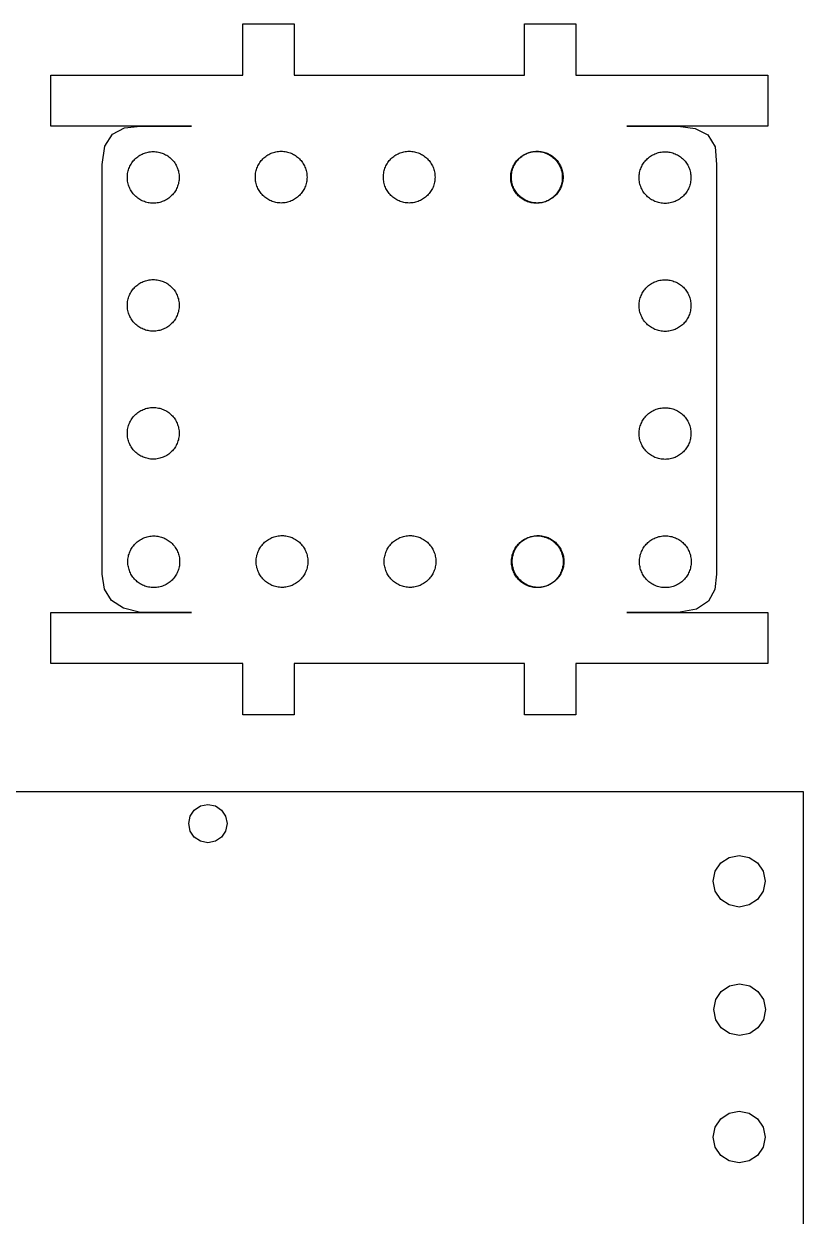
# Model space of a CAD drawing. Extents: x 0 to 450, y -1 to 305.
# Drawn here: x 124.1 to 185, y 98.8 to 192 of the extents above; entities that cross this region are included whole.
import ezdxf

# ---------------------------------------------------------------- set-up
doc = ezdxf.new("R2010")
doc.units = 0
doc.layers.add('Layer_1', color=7, linetype='CONTINUOUS')

msp = doc.modelspace()

# ---------------------------------------------------------------- linework, layer by layer
at = {"layer": 'Layer_1', "color": 7}
for points in [[(133.232339, 146.00003), (131.896234, 146.328903), (130.977152, 146.926791), (130.435663, 147.811276), (130.232339, 149.000024), (130.232339, 181.000016), (130.437611, 182.443306), (131.040861, 183.380081), (131.98985, 183.87682), (133.232339, 184.000016), (137.232339, 184.000019), (126.232339, 184.000019), (126.232339, 188.000019), (141.23234, 188.000019), (141.23234, 192.000017), (145.23234, 192.000017), (145.23234, 188.000019), (163.232338, 188.000016), (163.232338, 192.000017), (167.232338, 192.000017), (167.232338, 188.000016), (182.23234, 188.000019), (182.23234, 184.000019), (171.232339, 184.000019), (175.232339, 184.000019), (176.557525, 183.825205), (177.548746, 183.316423), (178.131766, 182.399443), (178.232339, 181.000016), (178.232339, 149.000024), (178.112482, 147.79993), (177.61274, 146.871165), (176.672799, 146.256852), (175.232339, 146.00003), (171.232339, 146.00003), (182.23234, 146.00003), (182.23234, 142.00001), (167.232338, 142.00001), (167.232338, 138.000018), (163.232338, 138.000018), (163.232338, 142.00001), (145.23234, 142.00001), (145.23234, 138.000018), (141.23234, 138.000018), (141.23234, 142.00001), (126.232339, 142.00001), (126.232339, 146.00003), (137.232339, 146.00003), (133.232339, 146.00003)], [(144.226754, 182.046256), (144.226754, 182.046256)], [(154.226757, 182.046256), (154.226757, 182.046256)], [(164.170874, 182.026219), (164.170874, 182.026219)], [(164.226737, 182.046256), (164.226737, 182.046256)], [(132.20858, 180.000004), (132.20858, 180.000004)], [(172.188505, 179.982357), (172.188505, 179.982357)], [(132.208597, 170.000024), (132.208597, 170.000024)], [(172.188522, 169.982385), (172.188522, 169.982385)], [(132.208597, 160.000021), (132.208597, 160.000021)], [(172.188522, 159.982383), (172.188522, 159.982383)], [(144.290635, 152.008033), (144.290635, 152.008033)], [(154.290638, 152.008033), (154.290638, 152.008033)], [(164.234755, 151.987995), (164.234755, 151.987995)], [(164.290618, 152.008033), (164.290618, 152.008033)], [(174.234735, 151.987995), (174.234735, 151.987995)], [(132.248729, 149.961781), (132.248729, 149.961781)], [(75.000005, 132.000021), (185, 132.000021), (185, 78.000019), (75.000005, 78.000019), (75.000005, 132.000021)], [(182.023753, 125.000015), (181.864716, 124.21466), (181.43101, 123.57333), (180.787737, 123.140933), (180.000003, 122.982377), (179.212268, 123.140933), (178.568995, 123.57333), (178.135289, 124.21466), (177.976252, 125.000015), (178.135289, 125.78537), (178.568995, 126.4267), (179.212268, 126.859097), (180.000003, 127.017653), (180.787737, 126.859097), (181.43101, 126.4267), (181.864716, 125.78537), (182.023753, 125.000015)], [(182.063888, 114.9618), (181.904851, 114.176445), (181.471145, 113.535115), (180.827872, 113.102718), (180.040137, 112.944162), (179.252402, 113.102718), (178.60913, 113.535115), (178.175424, 114.176445), (178.016387, 114.9618), (178.175424, 115.747155), (178.60913, 116.388485), (179.252402, 116.820882), (180.040137, 116.979438), (180.827872, 116.820882), (181.471145, 116.388485), (181.904851, 115.747155), (182.063888, 114.9618)], [(182.023753, 105.000016), (181.864716, 104.214661), (181.43101, 103.573331), (180.787737, 103.140934), (180.000003, 102.982378), (179.212268, 103.140934), (178.568995, 103.573331), (178.135289, 104.214661), (177.976252, 105.000016), (178.135289, 105.785371), (178.568995, 106.426701), (179.212268, 106.859098), (180.000003, 107.017654), (180.787737, 106.859098), (181.43101, 106.426701), (181.864716, 105.785371), (182.023753, 105.000016)]]:
    msp.add_lwpolyline(points, dxfattribs=at)
at = {"layer": 'Layer_1', "color": 1}
msp.add_lwpolyline([(140.000002, 129.500013), (139.882124, 128.916148), (139.560662, 128.439356), (139.08387, 128.117894), (138.500002, 128.000016), (137.916134, 128.117894), (137.439342, 128.439356), (137.117879, 128.916148), (137.000002, 129.500013), (137.117879, 130.083883), (137.439342, 130.560675), (137.916134, 130.882137), (138.500002, 131.000015), (139.08387, 130.882137), (139.560662, 130.560675), (139.882124, 130.083883), (140.000002, 129.500013)], dxfattribs=at)
at = {"layer": 'Layer_1', "color": 7}
for points in [[(133.100854, 181.673074), (133.208522, 181.745605), (133.323556, 181.808061), (133.444601, 181.859087)], [(133.444601, 181.859087), (133.565674, 181.910141), (133.692731, 181.949793), (133.8245, 181.97666)], [(133.8245, 181.97666), (133.956242, 182.003471), (134.09264, 182.017667), (134.23234, 182.017667)], [(134.23234, 182.017667), (134.372068, 182.017667), (134.508466, 182.003556), (134.640207, 181.97666)], [(134.640207, 181.97666), (134.771948, 181.949849), (134.899033, 181.910141), (135.020078, 181.859087)], [(135.020078, 181.859087), (135.141123, 181.808061), (135.256185, 181.745605), (135.363853, 181.673074)], [(142.800064, 181.453533), (142.891363, 181.545086), (142.991326, 181.62789), (143.098684, 181.700647)], [(143.098684, 181.700647), (143.206013, 181.773376), (143.320708, 181.836029), (143.441414, 181.887224)], [(143.441414, 181.887224), (143.562093, 181.938419), (143.688782, 181.978184), (143.820128, 182.005137)], [(143.820128, 182.005137), (143.951475, 182.03223), (144.087477, 182.046256), (144.226754, 182.046256)], [(144.226754, 182.046256), (144.366059, 182.046256), (144.502034, 182.032145), (144.63338, 182.005137)], [(144.63338, 182.005137), (144.764726, 181.978325), (144.891416, 181.938419), (145.012119, 181.887224)], [(145.012119, 181.887224), (145.132798, 181.836029), (145.247493, 181.773376), (145.35485, 181.700647)], [(145.35485, 181.700647), (145.462179, 181.62789), (145.56217, 181.545086), (145.653441, 181.453533)], [(152.800067, 181.453533), (152.891338, 181.545086), (152.991329, 181.62789), (153.098658, 181.700647)], [(153.098658, 181.700647), (153.206015, 181.773376), (153.32071, 181.836029), (153.441389, 181.887224)], [(153.441389, 181.887224), (153.562095, 181.938419), (153.688785, 181.978184), (153.820131, 182.005137)], [(153.820131, 182.005137), (153.951477, 182.03223), (154.087452, 182.046256), (154.226757, 182.046256)], [(154.226757, 182.046256), (154.366033, 182.046256), (154.502036, 182.032145), (154.633382, 182.005137)], [(154.633382, 182.005137), (154.764729, 181.978325), (154.891418, 181.938419), (155.012096, 181.887224)], [(155.012096, 181.887224), (155.132803, 181.836029), (155.247498, 181.773376), (155.354827, 181.700647)], [(155.354827, 181.700647), (155.462156, 181.62789), (155.562148, 181.545086), (155.653446, 181.453533)], [(162.800075, 181.453533), (162.891346, 181.545086), (162.991337, 181.627918), (163.098666, 181.700619)], [(163.042775, 181.680609), (163.150132, 181.753338), (163.264827, 181.815991), (163.385506, 181.867186)], [(163.098666, 181.700619), (163.205995, 181.773376), (163.32069, 181.836029), (163.441397, 181.887196)], [(163.385506, 181.867186), (163.506212, 181.918381), (163.632902, 181.958147), (163.764248, 181.985099)], [(163.441397, 181.887196), (163.562075, 181.938419), (163.688793, 181.978156), (163.820139, 182.005137)], [(163.764248, 181.985099), (163.895594, 182.012192), (164.031569, 182.026219), (164.170874, 182.026219)], [(163.820139, 182.005137), (163.951457, 182.03223), (164.08746, 182.046256), (164.226737, 182.046256)], [(164.170874, 182.026219), (164.31015, 182.026219), (164.446153, 182.012107), (164.577499, 181.985099)], [(164.226737, 182.046256), (164.366042, 182.046256), (164.502044, 182.032145), (164.633362, 182.005137)], [(164.577499, 181.985099), (164.708846, 181.958288), (164.835535, 181.918381), (164.956213, 181.867186)], [(164.633362, 182.005137), (164.764709, 181.978043), (164.891426, 181.938419), (165.012105, 181.887196)], [(164.956213, 181.867186), (165.07692, 181.815991), (165.191615, 181.753338), (165.298944, 181.680609)], [(165.012105, 181.887196), (165.132811, 181.836029), (165.247478, 181.773376), (165.354835, 181.700619)], [(165.354835, 181.700619), (165.462164, 181.627918), (165.562156, 181.545086), (165.653426, 181.453533)], [(173.080779, 181.655426), (173.188447, 181.727958), (173.30348, 181.790413), (173.424525, 181.841439)], [(173.424525, 181.841439), (173.545599, 181.892493), (173.672655, 181.932145), (173.804425, 181.959013)], [(173.804425, 181.959013), (173.936166, 181.985824), (174.072564, 182.00002), (174.212264, 182.00002)], [(174.212264, 182.00002), (174.351992, 182.00002), (174.48839, 181.985909), (174.620132, 181.959013)], [(174.620132, 181.959013), (174.751873, 181.932202), (174.878958, 181.892493), (175.000003, 181.841439)], [(175.000003, 181.841439), (175.121048, 181.790413), (175.23611, 181.727958), (175.343778, 181.655426)], [(132.2497, 180.40663), (132.276794, 180.537976), (132.316418, 180.664694), (132.367641, 180.785372)], [(132.367641, 180.785372), (132.418836, 180.906079), (132.481489, 181.020745), (132.554218, 181.128103)], [(132.554218, 181.128103), (132.626947, 181.235432), (132.709779, 181.335423), (132.801332, 181.426694)], [(132.801332, 181.426694), (132.892885, 181.517993), (132.993186, 181.600571), (133.100854, 181.673074)], [(135.363853, 181.673074), (135.471493, 181.600571), (135.571794, 181.517993), (135.663347, 181.426694)], [(135.663347, 181.426694), (135.7549, 181.335423), (135.837732, 181.235432), (135.910461, 181.128103)], [(135.910461, 181.128103), (135.983218, 181.020745), (136.045843, 180.906079), (136.097066, 180.785372)], [(136.097066, 180.785372), (136.148262, 180.664694), (136.188027, 180.537976), (136.214979, 180.40663)], [(142.250126, 180.430365), (142.276937, 180.562106), (142.316618, 180.689191), (142.367672, 180.810236)], [(142.367672, 180.810236), (142.418726, 180.931309), (142.481181, 181.046343), (142.553713, 181.154011)], [(142.553713, 181.154011), (142.626215, 181.261679), (142.708794, 181.361952), (142.800064, 181.453533)], [(145.653441, 181.453533), (145.744712, 181.361952), (145.82729, 181.261679), (145.899821, 181.154011)], [(145.899821, 181.154011), (145.972324, 181.046343), (146.03478, 180.931309), (146.085834, 180.810236)], [(146.085834, 180.810236), (146.136888, 180.689191), (146.17654, 180.562106), (146.203408, 180.430365)], [(152.2501, 180.430365), (152.276912, 180.562106), (152.31662, 180.689191), (152.367674, 180.810236)], [(152.367674, 180.810236), (152.418728, 180.931309), (152.481184, 181.046343), (152.553687, 181.154011)], [(152.553687, 181.154011), (152.626218, 181.261679), (152.708796, 181.361952), (152.800067, 181.453533)], [(155.653446, 181.453533), (155.744717, 181.361952), (155.827295, 181.261679), (155.899798, 181.154011)], [(155.899798, 181.154011), (155.972329, 181.046343), (156.034785, 180.931309), (156.085839, 180.810236)], [(156.085839, 180.810236), (156.136893, 180.689191), (156.176517, 180.562106), (156.203385, 180.430365)], [(162.194217, 180.410327), (162.221029, 180.542068), (162.260737, 180.669153), (162.311791, 180.790198)], [(162.250109, 180.430337), (162.27692, 180.562078), (162.316628, 180.689191), (162.367654, 180.810236)], [(162.311791, 180.790198), (162.362845, 180.911271), (162.425301, 181.026305), (162.497804, 181.133973)], [(162.367654, 180.810236), (162.418708, 180.931309), (162.481164, 181.046343), (162.553695, 181.153983)], [(162.497804, 181.133973), (162.570335, 181.241641), (162.652913, 181.341914), (162.744184, 181.433495)], [(162.553695, 181.153983), (162.626198, 181.26165), (162.708776, 181.361952), (162.800075, 181.453533)], [(162.744184, 181.433495), (162.835455, 181.525048), (162.935446, 181.607852), (163.042775, 181.680609)], [(165.298944, 181.680609), (165.406273, 181.607852), (165.506265, 181.525048), (165.597563, 181.433495)], [(165.597563, 181.433495), (165.688834, 181.341914), (165.771412, 181.241641), (165.843915, 181.133973)], [(165.653426, 181.453533), (165.744725, 181.361952), (165.827304, 181.26165), (165.899806, 181.153983)], [(165.843915, 181.133973), (165.916446, 181.026305), (165.978902, 180.911271), (166.029956, 180.790198)], [(165.899806, 181.153983), (165.972338, 181.046343), (166.034793, 180.931309), (166.085819, 180.810236)], [(166.029956, 180.790198), (166.08101, 180.669153), (166.120634, 180.542068), (166.147502, 180.410327)], [(166.085819, 180.810236), (166.136873, 180.689191), (166.176525, 180.562134), (166.203393, 180.430337)], [(172.229625, 180.388982), (172.256718, 180.520329), (172.296342, 180.647046), (172.347565, 180.767725)], [(172.347565, 180.767725), (172.398761, 180.888431), (172.461414, 181.003098), (172.534143, 181.110455)], [(172.534143, 181.110455), (172.606871, 181.217784), (172.689703, 181.317776), (172.781256, 181.409046)], [(172.781256, 181.409046), (172.872809, 181.500345), (172.973111, 181.582924), (173.080779, 181.655426)], [(175.343778, 181.655426), (175.451417, 181.582924), (175.551719, 181.500345), (175.643272, 181.409046)], [(175.643272, 181.409046), (175.734825, 181.317776), (175.817657, 181.217784), (175.890386, 181.110455)], [(175.890386, 181.110455), (175.963143, 181.003098), (176.025768, 180.888431), (176.076991, 180.767725)], [(176.076991, 180.767725), (176.128186, 180.647046), (176.167951, 180.520329), (176.194903, 180.388982)], [(132.20858, 180.000004), (132.20858, 180.139309), (132.222692, 180.275312), (132.2497, 180.40663)], [(132.2497, 179.593407), (132.222607, 179.724725), (132.20858, 179.860727), (132.20858, 180.000004)], [(136.214979, 180.40663), (136.24179, 180.275312), (136.256099, 180.139309), (136.256099, 180.000004)], [(136.256099, 180.000004), (136.256099, 179.860727), (136.241988, 179.724725), (136.214979, 179.593407)], [(142.209119, 180.022525), (142.209119, 180.162225), (142.22323, 180.298623), (142.250126, 180.430365)], [(142.250126, 179.614658), (142.223315, 179.746399), (142.209119, 179.882797), (142.209119, 180.022525)], [(146.203408, 180.430365), (146.230219, 180.298623), (146.244386, 180.162225), (146.244386, 180.022525)], [(146.244386, 180.022525), (146.244386, 179.882797), (146.230275, 179.746399), (146.203408, 179.614658)], [(152.209122, 180.022525), (152.209122, 180.162225), (152.223233, 180.298623), (152.2501, 180.430365)], [(152.2501, 179.614658), (152.223289, 179.746399), (152.209122, 179.882797), (152.209122, 180.022525)], [(156.203385, 180.430365), (156.230196, 180.298623), (156.244392, 180.162225), (156.244392, 180.022525)], [(156.244392, 180.022525), (156.244392, 179.882797), (156.23028, 179.746399), (156.203385, 179.614658)], [(162.153239, 180.002488), (162.153239, 180.142188), (162.16735, 180.278586), (162.194217, 180.410327)], [(162.194217, 179.59462), (162.167406, 179.726361), (162.153239, 179.862759), (162.153239, 180.002488)], [(162.209102, 180.022525), (162.209102, 180.162197), (162.223213, 180.298623), (162.250109, 180.430337)], [(162.250109, 179.61463), (162.223298, 179.746399), (162.209102, 179.882797), (162.209102, 180.022525)], [(166.147502, 180.410327), (166.174313, 180.278586), (166.188509, 180.142188), (166.188509, 180.002488)], [(166.188509, 180.002488), (166.188509, 179.862759), (166.174397, 179.726361), (166.147502, 179.59462)], [(166.203393, 180.430337), (166.230204, 180.298623), (166.2444, 180.162197), (166.2444, 180.022525)], [(166.2444, 180.022525), (166.2444, 179.882769), (166.230289, 179.746399), (166.203393, 179.61463)], [(172.188505, 179.982357), (172.188505, 180.121662), (172.202616, 180.257664), (172.229625, 180.388982)], [(172.229625, 179.575759), (172.202531, 179.707077), (172.188505, 179.84308), (172.188505, 179.982357)], [(176.194903, 180.388982), (176.221715, 180.257664), (176.236023, 180.121662), (176.236023, 179.982357)], [(176.236023, 179.982357), (176.236023, 179.84308), (176.221912, 179.707077), (176.194903, 179.575759)], [(132.367641, 179.214664), (132.316418, 179.335343), (132.276681, 179.46206), (132.2497, 179.593407)], [(132.554218, 178.871934), (132.481489, 178.979263), (132.418836, 179.093958), (132.367641, 179.214664)], [(136.097066, 179.214664), (136.045843, 179.093958), (135.983218, 178.979263), (135.910461, 178.871934)], [(136.214979, 179.593407), (136.187886, 179.46206), (136.148262, 179.335343), (136.097066, 179.214664)], [(142.367672, 179.234787), (142.316618, 179.355832), (142.276994, 179.482917), (142.250126, 179.614658)], [(142.553713, 178.891012), (142.481181, 178.99868), (142.418726, 179.113713), (142.367672, 179.234787)], [(146.085834, 179.234787), (146.03478, 179.113713), (145.972324, 178.99868), (145.899821, 178.891012)], [(146.203408, 179.614658), (146.176596, 179.482917), (146.136888, 179.355832), (146.085834, 179.234787)], [(152.367674, 179.234787), (152.31662, 179.355832), (152.276968, 179.482917), (152.2501, 179.614658)], [(152.553687, 178.891012), (152.481184, 178.99868), (152.418728, 179.113713), (152.367674, 179.234787)], [(156.085839, 179.234787), (156.034785, 179.113713), (155.972329, 178.99868), (155.899798, 178.891012)], [(156.203385, 179.614658), (156.176574, 179.482917), (156.136893, 179.355832), (156.085839, 179.234787)], [(162.311791, 179.214749), (162.260737, 179.335794), (162.221085, 179.462879), (162.194217, 179.59462)], [(162.367654, 179.234759), (162.316628, 179.355832), (162.276976, 179.482888), (162.250109, 179.61463)], [(162.497804, 178.870974), (162.425301, 178.978642), (162.362845, 179.093676), (162.311791, 179.214749)], [(162.553695, 178.890984), (162.481164, 178.99868), (162.418708, 179.113742), (162.367654, 179.234759)], [(166.029956, 179.214749), (165.978902, 179.093676), (165.916446, 178.978642), (165.843915, 178.870974)], [(166.085819, 179.234759), (166.034793, 179.113742), (165.972338, 178.99868), (165.899806, 178.890984)], [(166.147502, 179.59462), (166.120691, 179.462879), (166.08101, 179.335794), (166.029956, 179.214749)], [(166.203393, 179.61463), (166.176582, 179.482888), (166.136873, 179.355832), (166.085819, 179.234759)], [(172.347565, 179.197017), (172.296342, 179.317695), (172.256605, 179.444413), (172.229625, 179.575759)], [(172.534143, 178.854286), (172.461414, 178.961615), (172.398761, 179.07631), (172.347565, 179.197017)], [(176.076991, 179.197017), (176.025768, 179.07631), (175.963143, 178.961615), (175.890386, 178.854286)], [(176.194903, 179.575759), (176.16781, 179.444413), (176.128186, 179.317695), (176.076991, 179.197017)], [(132.801332, 178.573343), (132.709779, 178.664613), (132.626947, 178.764605), (132.554218, 178.871934)], [(133.100854, 178.326963), (132.993186, 178.399465), (132.892885, 178.482044), (132.801332, 178.573343)], [(133.444601, 178.140922), (133.323556, 178.191976), (133.208522, 178.254431), (133.100854, 178.326963)], [(133.8245, 178.023376), (133.692759, 178.050187), (133.565674, 178.089896), (133.444601, 178.140922)], [(134.23234, 177.982369), (134.09264, 177.982369), (133.956242, 177.99648), (133.8245, 178.023376)], [(134.640207, 178.023376), (134.508466, 177.996565), (134.37204, 177.982369), (134.23234, 177.982369)], [(135.020078, 178.140922), (134.899033, 178.089896), (134.771948, 178.050244), (134.640207, 178.023376)], [(135.363853, 178.326963), (135.256185, 178.254431), (135.141123, 178.191976), (135.020078, 178.140922)], [(135.663347, 178.573343), (135.571794, 178.482044), (135.471493, 178.399465), (135.363853, 178.326963)], [(135.910461, 178.871934), (135.837732, 178.764605), (135.7549, 178.664613), (135.663347, 178.573343)], [(142.800064, 178.591518), (142.708794, 178.683071), (142.626215, 178.783344), (142.553713, 178.891012)], [(143.098684, 178.344376), (142.991326, 178.417133), (142.891363, 178.499965), (142.800064, 178.591518)], [(143.441414, 178.157799), (143.320708, 178.208994), (143.206013, 178.271647), (143.098684, 178.344376)], [(143.820128, 178.039886), (143.688782, 178.066697), (143.562093, 178.106603), (143.441414, 178.157799)], [(144.226754, 177.998766), (144.087477, 177.998766), (143.951475, 178.012877), (143.820128, 178.039886)], [(144.63338, 178.039886), (144.502034, 178.012793), (144.366059, 177.998766), (144.226754, 177.998766)], [(145.012119, 178.157799), (144.891416, 178.106603), (144.764726, 178.066838), (144.63338, 178.039886)], [(145.35485, 178.344376), (145.247493, 178.271647), (145.132798, 178.208994), (145.012119, 178.157799)], [(145.653441, 178.591518), (145.56217, 178.499965), (145.462179, 178.417133), (145.35485, 178.344376)], [(145.899821, 178.891012), (145.82729, 178.783344), (145.744712, 178.683071), (145.653441, 178.591518)], [(152.800067, 178.591518), (152.708796, 178.683071), (152.626218, 178.783344), (152.553687, 178.891012)], [(153.098658, 178.344376), (152.991329, 178.417133), (152.891338, 178.499965), (152.800067, 178.591518)], [(153.441389, 178.157799), (153.32071, 178.208994), (153.206015, 178.271647), (153.098658, 178.344376)], [(153.820131, 178.039886), (153.688785, 178.066697), (153.562095, 178.106603), (153.441389, 178.157799)], [(154.226757, 177.998766), (154.087452, 177.998766), (153.951477, 178.012877), (153.820131, 178.039886)], [(154.633382, 178.039886), (154.502036, 178.012793), (154.366033, 177.998766), (154.226757, 177.998766)], [(155.012096, 178.157799), (154.891418, 178.106603), (154.764729, 178.066838), (154.633382, 178.039886)], [(155.354827, 178.344376), (155.247498, 178.271647), (155.132803, 178.208994), (155.012096, 178.157799)], [(155.653446, 178.591518), (155.562148, 178.499965), (155.462156, 178.417133), (155.354827, 178.344376)], [(155.899798, 178.891012), (155.827295, 178.783344), (155.744717, 178.683071), (155.653446, 178.591518)], [(162.744184, 178.57148), (162.652913, 178.663033), (162.570335, 178.763306), (162.497804, 178.870974)], [(162.800075, 178.591489), (162.708776, 178.683042), (162.626198, 178.783344), (162.553695, 178.890984)], [(163.042775, 178.324338), (162.935446, 178.397095), (162.835455, 178.479927), (162.744184, 178.57148)], [(163.098666, 178.344376), (162.991337, 178.417133), (162.891346, 178.499965), (162.800075, 178.591489)], [(163.385506, 178.137761), (163.264827, 178.188956), (163.150132, 178.251609), (163.042775, 178.324338)], [(163.441397, 178.15777), (163.32069, 178.209022), (163.205995, 178.271647), (163.098666, 178.344376)], [(163.764248, 178.019848), (163.632902, 178.046659), (163.506212, 178.086566), (163.385506, 178.137761)], [(163.820139, 178.039858), (163.688793, 178.066951), (163.562075, 178.106575), (163.441397, 178.15777)], [(164.170874, 177.978729), (164.031569, 177.978729), (163.895594, 177.99284), (163.764248, 178.019848)], [(164.226737, 177.998738), (164.08746, 177.998738), (163.951457, 178.012849), (163.820139, 178.039858)], [(164.577499, 178.019848), (164.446153, 177.992755), (164.31015, 177.978729), (164.170874, 177.978729)], [(164.633362, 178.039858), (164.502044, 178.013047), (164.366042, 177.998738), (164.226737, 177.998738)], [(164.956213, 178.137761), (164.835535, 178.086566), (164.708846, 178.046801), (164.577499, 178.019848)], [(165.012105, 178.15777), (164.891426, 178.106575), (164.764709, 178.06681), (164.633362, 178.039858)], [(165.298944, 178.324338), (165.191615, 178.251609), (165.07692, 178.188956), (164.956213, 178.137761)], [(165.354835, 178.344376), (165.247478, 178.271647), (165.132811, 178.209022), (165.012105, 178.15777)], [(165.597563, 178.57148), (165.506265, 178.479927), (165.406273, 178.397095), (165.298944, 178.324338)], [(165.653426, 178.591489), (165.562156, 178.499965), (165.462164, 178.417133), (165.354835, 178.344376)], [(165.843915, 178.870974), (165.771412, 178.763306), (165.688834, 178.663033), (165.597563, 178.57148)], [(165.899806, 178.890984), (165.827304, 178.783344), (165.744725, 178.683042), (165.653426, 178.591489)], [(172.781256, 178.555695), (172.689703, 178.646966), (172.606871, 178.746957), (172.534143, 178.854286)], [(173.080779, 178.309315), (172.973111, 178.381818), (172.872809, 178.464396), (172.781256, 178.555695)], [(173.424525, 178.123274), (173.30348, 178.174328), (173.188447, 178.236784), (173.080779, 178.309315)], [(173.804425, 178.005729), (173.672683, 178.03254), (173.545599, 178.072248), (173.424525, 178.123274)], [(174.212264, 177.964722), (174.072564, 177.964722), (173.936166, 177.978833), (173.804425, 178.005729)], [(174.620132, 178.005729), (174.48839, 177.978918), (174.351964, 177.964722), (174.212264, 177.964722)], [(175.000003, 178.123274), (174.878958, 178.072248), (174.751873, 178.032596), (174.620132, 178.005729)], [(175.343778, 178.309315), (175.23611, 178.236784), (175.121048, 178.174328), (175.000003, 178.123274)], [(175.643272, 178.555695), (175.551719, 178.464396), (175.451417, 178.381818), (175.343778, 178.309315)], [(175.890386, 178.854286), (175.817657, 178.746957), (175.734825, 178.646966), (175.643272, 178.555695)], [(132.80132, 171.426714), (132.892902, 171.517985), (132.993175, 171.600563), (133.100843, 171.673066)], [(133.100843, 171.673066), (133.208511, 171.745597), (133.323544, 171.808053), (133.444618, 171.859107)], [(133.444618, 171.859107), (133.565663, 171.910161), (133.692748, 171.949785), (133.824489, 171.976652)], [(133.824489, 171.976652), (133.95623, 172.003463), (134.092628, 172.017659), (134.232328, 172.017659)], [(134.232328, 172.017659), (134.372056, 172.017659), (134.508454, 172.003548), (134.640196, 171.976652)], [(134.640196, 171.976652), (134.771937, 171.949841), (134.899022, 171.910161), (135.020067, 171.859107)], [(135.020067, 171.859107), (135.14114, 171.808053), (135.256174, 171.745597), (135.363842, 171.673066)], [(135.363842, 171.673066), (135.47151, 171.600563), (135.571783, 171.517985), (135.663336, 171.426714)], [(172.781245, 171.409075), (172.872826, 171.500346), (172.9731, 171.582924), (173.080767, 171.655427)], [(173.080767, 171.655427), (173.188435, 171.727958), (173.303469, 171.790414), (173.424542, 171.841468)], [(173.424542, 171.841468), (173.545587, 171.892522), (173.672672, 171.932146), (173.804413, 171.959013)], [(173.804413, 171.959013), (173.936155, 171.985824), (174.072553, 172.00002), (174.212253, 172.00002)], [(174.212253, 172.00002), (174.351981, 172.00002), (174.488379, 171.985909), (174.62012, 171.959013)], [(174.62012, 171.959013), (174.751862, 171.932202), (174.878946, 171.892522), (174.999991, 171.841468)], [(174.999991, 171.841468), (175.121065, 171.790414), (175.236099, 171.727958), (175.343766, 171.655427)], [(175.343766, 171.655427), (175.451434, 171.582924), (175.551708, 171.500346), (175.643261, 171.409075)], [(132.249717, 170.40665), (132.276528, 170.537996), (132.316434, 170.664686), (132.36763, 170.785364)], [(132.36763, 170.785364), (132.418825, 170.90607), (132.481478, 171.020765), (132.554207, 171.128095)], [(132.554207, 171.128095), (132.626964, 171.235424), (132.709768, 171.335415), (132.80132, 171.426714)], [(135.663336, 171.426714), (135.754889, 171.335415), (135.837721, 171.235424), (135.910478, 171.128095)], [(135.910478, 171.128095), (135.983207, 171.020765), (136.04586, 170.90607), (136.097055, 170.785364)], [(136.097055, 170.785364), (136.14825, 170.664686), (136.188015, 170.537996), (136.214968, 170.40665)], [(172.229642, 170.389011), (172.256453, 170.520357), (172.296359, 170.647047), (172.347554, 170.767725)], [(172.347554, 170.767725), (172.398749, 170.888431), (172.461403, 171.003127), (172.534131, 171.110456)], [(172.534131, 171.110456), (172.606888, 171.217785), (172.689692, 171.317776), (172.781245, 171.409075)], [(175.643261, 171.409075), (175.734813, 171.317776), (175.817646, 171.217785), (175.890403, 171.110456)], [(175.890403, 171.110456), (175.963131, 171.003127), (176.025785, 170.888431), (176.07698, 170.767725)], [(176.07698, 170.767725), (176.128175, 170.647047), (176.16794, 170.520357), (176.194892, 170.389011)], [(132.208597, 170.000024), (132.208597, 170.139301), (132.222708, 170.275304), (132.249717, 170.40665)], [(132.249717, 169.593398), (132.222624, 169.724745), (132.208597, 169.860719), (132.208597, 170.000024)], [(132.36763, 169.214656), (132.316434, 169.335363), (132.276669, 169.462052), (132.249717, 169.593398)], [(136.214968, 169.593398), (136.188156, 169.462052), (136.14825, 169.335363), (136.097055, 169.214656)], [(136.214968, 170.40665), (136.242061, 170.275304), (136.256087, 170.139301), (136.256087, 170.000024)], [(136.256087, 170.000024), (136.256087, 169.860719), (136.241976, 169.724745), (136.214968, 169.593398)], [(172.188522, 169.982385), (172.188522, 170.121662), (172.202633, 170.257665), (172.229642, 170.389011)], [(172.229642, 169.575759), (172.202548, 169.707106), (172.188522, 169.84308), (172.188522, 169.982385)], [(176.194892, 170.389011), (176.221985, 170.257665), (176.236012, 170.121662), (176.236012, 169.982385)], [(176.236012, 169.982385), (176.236012, 169.84308), (176.221901, 169.707106), (176.194892, 169.575759)], [(132.554207, 168.871925), (132.481478, 168.979283), (132.418825, 169.093978), (132.36763, 169.214656)], [(132.80132, 168.573334), (132.709768, 168.664605), (132.626964, 168.764596), (132.554207, 168.871925)], [(135.910478, 168.871925), (135.837721, 168.764596), (135.754889, 168.664605), (135.663336, 168.573334)], [(136.097055, 169.214656), (136.04586, 169.093978), (135.983207, 168.979283), (135.910478, 168.871925)], [(172.347554, 169.197017), (172.296359, 169.317724), (172.256594, 169.444413), (172.229642, 169.575759)], [(172.534131, 168.854287), (172.461403, 168.961644), (172.398749, 169.076339), (172.347554, 169.197017)], [(172.781245, 168.555695), (172.689692, 168.646966), (172.606888, 168.746957), (172.534131, 168.854287)], [(175.890403, 168.854287), (175.817646, 168.746957), (175.734813, 168.646966), (175.643261, 168.555695)], [(176.07698, 169.197017), (176.025785, 169.076339), (175.963131, 168.961644), (175.890403, 168.854287)], [(176.194892, 169.575759), (176.168081, 169.444413), (176.128175, 169.317724), (176.07698, 169.197017)], [(133.100843, 168.326954), (132.993175, 168.399485), (132.892902, 168.482064), (132.80132, 168.573334)], [(133.444618, 168.140942), (133.323544, 168.191996), (133.208511, 168.254451), (133.100843, 168.326954)], [(133.824489, 168.023368), (133.692748, 168.050179), (133.565663, 168.089888), (133.444618, 168.140942)], [(134.232328, 167.982389), (134.092628, 167.982389), (133.95623, 167.9965), (133.824489, 168.023368)], [(134.640196, 168.023368), (134.508454, 167.996557), (134.372056, 167.982389), (134.232328, 167.982389)], [(135.020067, 168.140942), (134.899022, 168.089888), (134.771937, 168.050235), (134.640196, 168.023368)], [(135.363842, 168.326954), (135.256174, 168.254451), (135.14114, 168.191996), (135.020067, 168.140942)], [(135.663336, 168.573334), (135.571783, 168.482064), (135.47151, 168.399485), (135.363842, 168.326954)], [(173.080767, 168.309315), (172.9731, 168.381847), (172.872826, 168.464425), (172.781245, 168.555695)], [(173.424542, 168.123303), (173.303469, 168.174357), (173.188435, 168.236813), (173.080767, 168.309315)], [(173.804413, 168.005729), (173.672672, 168.03254), (173.545587, 168.072249), (173.424542, 168.123303)], [(174.212253, 167.96475), (174.072553, 167.96475), (173.936155, 167.978861), (173.804413, 168.005729)], [(174.62012, 168.005729), (174.488379, 167.978918), (174.351981, 167.96475), (174.212253, 167.96475)], [(174.999991, 168.123303), (174.878946, 168.072249), (174.751862, 168.032597), (174.62012, 168.005729)], [(175.343766, 168.309315), (175.236099, 168.236813), (175.121065, 168.174357), (174.999991, 168.123303)], [(175.643261, 168.555695), (175.551708, 168.464425), (175.451434, 168.381847), (175.343766, 168.309315)], [(132.554207, 161.128117), (132.626964, 161.235446), (132.709768, 161.335438), (132.80132, 161.426708)], [(132.80132, 161.426708), (132.892902, 161.517979), (132.993175, 161.600557), (133.100843, 161.673088)], [(133.100843, 161.673088), (133.208511, 161.745591), (133.323544, 161.808047), (133.444618, 161.859101)], [(133.444618, 161.859101), (133.565663, 161.910155), (133.692748, 161.949807), (133.824489, 161.976675)], [(133.824489, 161.976675), (133.95623, 162.003486), (134.092628, 162.017654), (134.232328, 162.017654)], [(134.232328, 162.017654), (134.372056, 162.017654), (134.508454, 162.003542), (134.640196, 161.976675)], [(134.640196, 161.976675), (134.771937, 161.949864), (134.899022, 161.910155), (135.020067, 161.859101)], [(135.020067, 161.859101), (135.14114, 161.808047), (135.256174, 161.745591), (135.363842, 161.673088)], [(135.363842, 161.673088), (135.47151, 161.600557), (135.571783, 161.517979), (135.663336, 161.426708)], [(135.663336, 161.426708), (135.754889, 161.335438), (135.837721, 161.235446), (135.910478, 161.128117)], [(172.534131, 161.110476), (172.606888, 161.217805), (172.689692, 161.317796), (172.781245, 161.409067)], [(172.781245, 161.409067), (172.872826, 161.500337), (172.9731, 161.582916), (173.080767, 161.655447)], [(173.080767, 161.655447), (173.188435, 161.72795), (173.303469, 161.790405), (173.424542, 161.841459)], [(173.424542, 161.841459), (173.545587, 161.892513), (173.672672, 161.932166), (173.804413, 161.959033)], [(173.804413, 161.959033), (173.936155, 161.985844), (174.072553, 162.000012), (174.212253, 162.000012)], [(174.212253, 162.000012), (174.351981, 162.000012), (174.488379, 161.985901), (174.62012, 161.959033)], [(174.62012, 161.959033), (174.751862, 161.932222), (174.878946, 161.892513), (174.999991, 161.841459)], [(174.999991, 161.841459), (175.121065, 161.790405), (175.236099, 161.72795), (175.343766, 161.655447)], [(175.343766, 161.655447), (175.451434, 161.582916), (175.551708, 161.500337), (175.643261, 161.409067)], [(175.643261, 161.409067), (175.734813, 161.317796), (175.817646, 161.217805), (175.890403, 161.110476)], [(132.208597, 160.000021), (132.208597, 160.139326), (132.222708, 160.275301), (132.249717, 160.406647)], [(132.249717, 160.406647), (132.276528, 160.537993), (132.316434, 160.664683), (132.36763, 160.785387)], [(132.36763, 160.785387), (132.418825, 160.906065), (132.481478, 161.02076), (132.554207, 161.128117)], [(135.910478, 161.128117), (135.983207, 161.02076), (136.04586, 160.906065), (136.097055, 160.785387)], [(136.097055, 160.785387), (136.14825, 160.664683), (136.188015, 160.537993), (136.214968, 160.406647)], [(136.214968, 160.406647), (136.242061, 160.275301), (136.256087, 160.139326), (136.256087, 160.000021)], [(172.188522, 159.982383), (172.188522, 160.121687), (172.202633, 160.257662), (172.229642, 160.389008)], [(172.229642, 160.389008), (172.256453, 160.520355), (172.296359, 160.647044), (172.347554, 160.767745)], [(172.347554, 160.767745), (172.398749, 160.888423), (172.461403, 161.003118), (172.534131, 161.110476)], [(175.890403, 161.110476), (175.963131, 161.003118), (176.025785, 160.888423), (176.07698, 160.767745)], [(176.07698, 160.767745), (176.128175, 160.647044), (176.16794, 160.520355), (176.194892, 160.389008)], [(176.194892, 160.389008), (176.221985, 160.257662), (176.236012, 160.121687), (176.236012, 159.982383)], [(132.249717, 159.593396), (132.222624, 159.724742), (132.208597, 159.860745), (132.208597, 160.000021)], [(132.36763, 159.214682), (132.316434, 159.33536), (132.276669, 159.462049), (132.249717, 159.593396)], [(136.214968, 159.593396), (136.188156, 159.462049), (136.14825, 159.33536), (136.097055, 159.214682)], [(136.256087, 160.000021), (136.256087, 159.860745), (136.241976, 159.724742), (136.214968, 159.593396)], [(172.229642, 159.575757), (172.202548, 159.707103), (172.188522, 159.843106), (172.188522, 159.982383)], [(172.347554, 159.197043), (172.296359, 159.317721), (172.256594, 159.444411), (172.229642, 159.575757)], [(176.194892, 159.575757), (176.168081, 159.444411), (176.128175, 159.317721), (176.07698, 159.197043)], [(176.236012, 159.982383), (176.236012, 159.843106), (176.221901, 159.707103), (176.194892, 159.575757)], [(132.554207, 158.871951), (132.481478, 158.97928), (132.418825, 159.093975), (132.36763, 159.214682)], [(132.80132, 158.573332), (132.709768, 158.664631), (132.626964, 158.764594), (132.554207, 158.871951)], [(133.100843, 158.32698), (132.993175, 158.399483), (132.892902, 158.482061), (132.80132, 158.573332)], [(135.663336, 158.573332), (135.571783, 158.482061), (135.47151, 158.399483), (135.363842, 158.32698)], [(135.910478, 158.871951), (135.837721, 158.764594), (135.754889, 158.664631), (135.663336, 158.573332)], [(136.097055, 159.214682), (136.04586, 159.093975), (135.983207, 158.97928), (135.910478, 158.871951)], [(172.534131, 158.854312), (172.461403, 158.961641), (172.398749, 159.076336), (172.347554, 159.197043)], [(172.781245, 158.555693), (172.689692, 158.646992), (172.606888, 158.746955), (172.534131, 158.854312)], [(173.080767, 158.309341), (172.9731, 158.381844), (172.872826, 158.464422), (172.781245, 158.555693)], [(175.643261, 158.555693), (175.551708, 158.464422), (175.451434, 158.381844), (175.343766, 158.309341)], [(175.890403, 158.854312), (175.817646, 158.746955), (175.734813, 158.646992), (175.643261, 158.555693)], [(176.07698, 159.197043), (176.025785, 159.076336), (175.963131, 158.961641), (175.890403, 158.854312)], [(133.444618, 158.140939), (133.323544, 158.191993), (133.208511, 158.254449), (133.100843, 158.32698)], [(133.824489, 158.023393), (133.692748, 158.050205), (133.565663, 158.089885), (133.444618, 158.140939)], [(134.232328, 157.982387), (134.092628, 157.982387), (133.95623, 157.996498), (133.824489, 158.023393)], [(134.640196, 158.023393), (134.508454, 157.996582), (134.372056, 157.982387), (134.232328, 157.982387)], [(135.020067, 158.140939), (134.899022, 158.089885), (134.771937, 158.050261), (134.640196, 158.023393)], [(135.363842, 158.32698), (135.256174, 158.254449), (135.14114, 158.191993), (135.020067, 158.140939)], [(173.424542, 158.1233), (173.303469, 158.174354), (173.188435, 158.23681), (173.080767, 158.309341)], [(173.804413, 158.005755), (173.672672, 158.032566), (173.545587, 158.072246), (173.424542, 158.1233)], [(174.212253, 157.964748), (174.072553, 157.964748), (173.936155, 157.978859), (173.804413, 158.005755)], [(174.62012, 158.005755), (174.488379, 157.978943), (174.351981, 157.964748), (174.212253, 157.964748)], [(174.999991, 158.1233), (174.878946, 158.072246), (174.751862, 158.032622), (174.62012, 158.005755)], [(175.343766, 158.309341), (175.236099, 158.23681), (175.121065, 158.174354), (174.999991, 158.1233)], [(133.484722, 151.820863), (133.605795, 151.871917), (133.73288, 151.911569), (133.864621, 151.938437)], [(133.864621, 151.938437), (133.996362, 151.965248), (134.13276, 151.979444), (134.27246, 151.979444)], [(134.27246, 151.979444), (134.412188, 151.979444), (134.548586, 151.965333), (134.680328, 151.938437)], [(134.680328, 151.938437), (134.812069, 151.911626), (134.939154, 151.871917), (135.060199, 151.820863)], [(143.505295, 151.849001), (143.625974, 151.900196), (143.752663, 151.939961), (143.884009, 151.966913)], [(143.884009, 151.966913), (144.015356, 151.994006), (144.151358, 152.008033), (144.290635, 152.008033)], [(144.290635, 152.008033), (144.42994, 152.008033), (144.565915, 151.993922), (144.697261, 151.966913)], [(144.697261, 151.966913), (144.828607, 151.940102), (144.955297, 151.900196), (145.076, 151.849001)], [(153.50527, 151.849001), (153.625976, 151.900196), (153.752666, 151.939961), (153.884012, 151.966913)], [(153.884012, 151.966913), (154.015358, 151.994006), (154.151333, 152.008033), (154.290638, 152.008033)], [(154.290638, 152.008033), (154.429914, 152.008033), (154.565914, 151.993922), (154.697261, 151.966913)], [(154.697261, 151.966913), (154.828607, 151.940102), (154.955296, 151.900196), (155.075975, 151.849001)], [(163.449387, 151.828963), (163.570093, 151.880158), (163.696783, 151.919923), (163.828129, 151.946875)], [(163.505278, 151.848972), (163.625956, 151.900196), (163.752674, 151.939933), (163.88402, 151.966913)], [(163.828129, 151.946875), (163.959475, 151.973969), (164.09545, 151.987995), (164.234755, 151.987995)], [(163.88402, 151.966913), (164.015338, 151.994006), (164.151341, 152.008033), (164.290618, 152.008033)], [(164.234755, 151.987995), (164.374031, 151.987995), (164.510034, 151.973884), (164.64138, 151.946875)], [(164.290618, 152.008033), (164.429923, 152.008033), (164.565925, 151.993922), (164.697243, 151.966913)], [(164.64138, 151.946875), (164.772727, 151.920064), (164.899416, 151.880158), (165.020094, 151.828963)], [(164.697243, 151.966913), (164.82859, 151.93982), (164.955307, 151.900196), (165.075986, 151.848972)], [(173.449395, 151.828935), (173.570073, 151.880158), (173.696791, 151.919895), (173.828137, 151.946875)], [(173.828137, 151.946875), (173.959455, 151.973969), (174.095458, 151.987995), (174.234735, 151.987995)], [(174.234735, 151.987995), (174.37404, 151.987995), (174.510042, 151.973884), (174.64136, 151.946875)], [(174.64136, 151.946875), (174.772707, 151.919782), (174.899424, 151.880158), (175.020103, 151.828935)], [(132.407762, 150.747149), (132.458957, 150.867855), (132.52161, 150.982522), (132.594339, 151.089879)], [(132.594339, 151.089879), (132.667096, 151.197208), (132.7499, 151.2972), (132.841452, 151.38847)], [(132.841452, 151.38847), (132.933034, 151.479769), (133.033307, 151.562348), (133.140975, 151.63485)], [(133.140975, 151.63485), (133.248643, 151.707382), (133.363676, 151.769837), (133.484722, 151.820863)], [(135.060199, 151.820863), (135.181272, 151.769837), (135.296306, 151.707382), (135.403974, 151.63485)], [(135.403974, 151.63485), (135.511642, 151.562348), (135.611915, 151.479769), (135.703468, 151.38847)], [(135.703468, 151.38847), (135.795021, 151.2972), (135.877853, 151.197208), (135.95061, 151.089879)], [(135.95061, 151.089879), (136.023339, 150.982522), (136.085992, 150.867855), (136.137187, 150.747149)], [(142.431553, 150.772012), (142.482607, 150.893086), (142.545062, 151.00812), (142.617594, 151.115787)], [(142.617594, 151.115787), (142.690096, 151.223455), (142.772675, 151.323729), (142.863945, 151.41531)], [(142.863945, 151.41531), (142.955244, 151.506863), (143.055207, 151.589667), (143.162565, 151.662424)], [(143.162565, 151.662424), (143.269894, 151.735152), (143.384589, 151.797806), (143.505295, 151.849001)], [(145.076, 151.849001), (145.196679, 151.797806), (145.311374, 151.735152), (145.418731, 151.662424)], [(145.418731, 151.662424), (145.52606, 151.589667), (145.626051, 151.506863), (145.717322, 151.41531)], [(145.717322, 151.41531), (145.808593, 151.323729), (145.891171, 151.223455), (145.963702, 151.115787)], [(145.963702, 151.115787), (146.036205, 151.00812), (146.098661, 150.893086), (146.149715, 150.772012)], [(152.431555, 150.772012), (152.482609, 150.893086), (152.545065, 151.00812), (152.617568, 151.115787)], [(152.617568, 151.115787), (152.690099, 151.223455), (152.772677, 151.323729), (152.863948, 151.41531)], [(152.863948, 151.41531), (152.955219, 151.506863), (153.05521, 151.589667), (153.162539, 151.662424)], [(153.162539, 151.662424), (153.269896, 151.735152), (153.384591, 151.797806), (153.50527, 151.849001)], [(155.075975, 151.849001), (155.196681, 151.797806), (155.311376, 151.735152), (155.418705, 151.662424)], [(155.418705, 151.662424), (155.526034, 151.589667), (155.626026, 151.506863), (155.717325, 151.41531)], [(155.717325, 151.41531), (155.808595, 151.323729), (155.891174, 151.223455), (155.963676, 151.115787)], [(155.963676, 151.115787), (156.036208, 151.00812), (156.098663, 150.893086), (156.149717, 150.772012)], [(162.375672, 150.751975), (162.426726, 150.873048), (162.489182, 150.988082), (162.561685, 151.09575)], [(162.431535, 150.772012), (162.482589, 150.893086), (162.545045, 151.00812), (162.617576, 151.115759)], [(162.561685, 151.09575), (162.634216, 151.203417), (162.716794, 151.303691), (162.808065, 151.395272)], [(162.617576, 151.115759), (162.690079, 151.223427), (162.772657, 151.323729), (162.863956, 151.41531)], [(162.808065, 151.395272), (162.899336, 151.486825), (162.999327, 151.569629), (163.106656, 151.642386)], [(162.863956, 151.41531), (162.955227, 151.506863), (163.055218, 151.589695), (163.162547, 151.662395)], [(163.106656, 151.642386), (163.214013, 151.715114), (163.328708, 151.777768), (163.449387, 151.828963)], [(163.162547, 151.662395), (163.269876, 151.735152), (163.384571, 151.797806), (163.505278, 151.848972)], [(165.020094, 151.828963), (165.140801, 151.777768), (165.255496, 151.715114), (165.362825, 151.642386)], [(165.075986, 151.848972), (165.196692, 151.797806), (165.311359, 151.735152), (165.418716, 151.662395)], [(165.362825, 151.642386), (165.470154, 151.569629), (165.570146, 151.486825), (165.661444, 151.395272)], [(165.418716, 151.662395), (165.526045, 151.589695), (165.626037, 151.506863), (165.717307, 151.41531)], [(165.661444, 151.395272), (165.752715, 151.303691), (165.835293, 151.203417), (165.907796, 151.09575)], [(165.717307, 151.41531), (165.808606, 151.323729), (165.891185, 151.223427), (165.963687, 151.115759)], [(165.907796, 151.09575), (165.980327, 150.988082), (166.042783, 150.873048), (166.093837, 150.751975)], [(165.963687, 151.115759), (166.036219, 151.00812), (166.098674, 150.893086), (166.1497, 150.772012)], [(172.375652, 150.751975), (172.426706, 150.873048), (172.489162, 150.988082), (172.561693, 151.095721)], [(172.561693, 151.095721), (172.634196, 151.203389), (172.716774, 151.303691), (172.808073, 151.395272)], [(172.808073, 151.395272), (172.899344, 151.486825), (172.999335, 151.569657), (173.106664, 151.642358)], [(173.106664, 151.642358), (173.213993, 151.715114), (173.328688, 151.777768), (173.449395, 151.828935)], [(175.020103, 151.828935), (175.140809, 151.777768), (175.255476, 151.715114), (175.362833, 151.642358)], [(175.362833, 151.642358), (175.470162, 151.569657), (175.570154, 151.486825), (175.661424, 151.395272)], [(175.661424, 151.395272), (175.752723, 151.303691), (175.835302, 151.203389), (175.907804, 151.095721)], [(175.907804, 151.095721), (175.980336, 150.988082), (176.042791, 150.873048), (176.093817, 150.751975)], [(132.248729, 149.961781), (132.248729, 150.101086), (132.26284, 150.237088), (132.289849, 150.368406)], [(132.289849, 150.368406), (132.31666, 150.499753), (132.356566, 150.62647), (132.407762, 150.747149)], [(136.137187, 150.747149), (136.188382, 150.62647), (136.228147, 150.499753), (136.2551, 150.368406)], [(136.2551, 150.368406), (136.281911, 150.237088), (136.296219, 150.101086), (136.296219, 149.961781)], [(142.273, 149.984302), (142.273, 150.124002), (142.287111, 150.2604), (142.314007, 150.392141)], [(142.314007, 150.392141), (142.340818, 150.523883), (142.380499, 150.650967), (142.431553, 150.772012)], [(146.149715, 150.772012), (146.200769, 150.650967), (146.240421, 150.523883), (146.267289, 150.392141)], [(146.267289, 150.392141), (146.2941, 150.2604), (146.308267, 150.124002), (146.308267, 149.984302)], [(152.273003, 149.984302), (152.273003, 150.124002), (152.287114, 150.2604), (152.313981, 150.392141)], [(152.313981, 150.392141), (152.340793, 150.523883), (152.380501, 150.650967), (152.431555, 150.772012)], [(156.149717, 150.772012), (156.200771, 150.650967), (156.240395, 150.523883), (156.267263, 150.392141)], [(156.267263, 150.392141), (156.294074, 150.2604), (156.30827, 150.124002), (156.30827, 149.984302)], [(162.21712, 149.964264), (162.21712, 150.103964), (162.231231, 150.240362), (162.258098, 150.372104)], [(162.258098, 150.372104), (162.28491, 150.503845), (162.324618, 150.63093), (162.375672, 150.751975)], [(162.272983, 149.984302), (162.272983, 150.123974), (162.287094, 150.2604), (162.31399, 150.392113)], [(162.31399, 150.392113), (162.340801, 150.523854), (162.380509, 150.650967), (162.431535, 150.772012)], [(166.093837, 150.751975), (166.144891, 150.63093), (166.184515, 150.503845), (166.211383, 150.372104)], [(166.1497, 150.772012), (166.200754, 150.650967), (166.240406, 150.523911), (166.267274, 150.392113)], [(166.211383, 150.372104), (166.238194, 150.240362), (166.25239, 150.103964), (166.25239, 149.964264)], [(166.267274, 150.392113), (166.294085, 150.2604), (166.308281, 150.123974), (166.308281, 149.984302)], [(172.2171, 149.964264), (172.2171, 150.103936), (172.231211, 150.240362), (172.258107, 150.372075)], [(172.258107, 150.372075), (172.284918, 150.503817), (172.324626, 150.63093), (172.375652, 150.751975)], [(176.093817, 150.751975), (176.144871, 150.63093), (176.184523, 150.503873), (176.211391, 150.372075)], [(176.211391, 150.372075), (176.238202, 150.240362), (176.252398, 150.103936), (176.252398, 149.964264)], [(132.289849, 149.555183), (132.262756, 149.686501), (132.248729, 149.822504), (132.248729, 149.961781)], [(132.407762, 149.176441), (132.356566, 149.297119), (132.316801, 149.423837), (132.289849, 149.555183)], [(132.594339, 148.83371), (132.52161, 148.941039), (132.458957, 149.055734), (132.407762, 149.176441)], [(136.137187, 149.176441), (136.085992, 149.055734), (136.023339, 148.941039), (135.95061, 148.83371)], [(136.2551, 149.555183), (136.228288, 149.423837), (136.188382, 149.297119), (136.137187, 149.176441)], [(136.296219, 149.961781), (136.296219, 149.822504), (136.282108, 149.686501), (136.2551, 149.555183)], [(142.314007, 149.576434), (142.287196, 149.708176), (142.273, 149.844574), (142.273, 149.984302)], [(142.431553, 149.196563), (142.380499, 149.317608), (142.340875, 149.444693), (142.314007, 149.576434)], [(142.617594, 148.852788), (142.545062, 148.960456), (142.482607, 149.07549), (142.431553, 149.196563)], [(146.149715, 149.196563), (146.098661, 149.07549), (146.036205, 148.960456), (145.963702, 148.852788)], [(146.267289, 149.576434), (146.240477, 149.444693), (146.200769, 149.317608), (146.149715, 149.196563)], [(146.308267, 149.984302), (146.308267, 149.844574), (146.294156, 149.708176), (146.267289, 149.576434)], [(152.313981, 149.576434), (152.28717, 149.708176), (152.273003, 149.844574), (152.273003, 149.984302)], [(152.431555, 149.196563), (152.380501, 149.317608), (152.340849, 149.444693), (152.313981, 149.576434)], [(152.617568, 148.852788), (152.545065, 148.960456), (152.482609, 149.07549), (152.431555, 149.196563)], [(156.149717, 149.196563), (156.098663, 149.07549), (156.036208, 148.960456), (155.963676, 148.852788)], [(156.267263, 149.576434), (156.240452, 149.444693), (156.200771, 149.317608), (156.149717, 149.196563)], [(156.30827, 149.984302), (156.30827, 149.844574), (156.294159, 149.708176), (156.267263, 149.576434)], [(162.258098, 149.556397), (162.231287, 149.688138), (162.21712, 149.824536), (162.21712, 149.964264)], [(162.375672, 149.176526), (162.324618, 149.297571), (162.284966, 149.424655), (162.258098, 149.556397)], [(162.31399, 149.576406), (162.287179, 149.708176), (162.272983, 149.844574), (162.272983, 149.984302)], [(162.431535, 149.196535), (162.380509, 149.317608), (162.340857, 149.444665), (162.31399, 149.576406)], [(162.561685, 148.832751), (162.489182, 148.940418), (162.426726, 149.055452), (162.375672, 149.176526)], [(162.617576, 148.85276), (162.545045, 148.960456), (162.482589, 149.075518), (162.431535, 149.196535)], [(166.093837, 149.176526), (166.042783, 149.055452), (165.980327, 148.940418), (165.907796, 148.832751)], [(166.1497, 149.196535), (166.098674, 149.075518), (166.036219, 148.960456), (165.963687, 148.85276)], [(166.211383, 149.556397), (166.184572, 149.424655), (166.144891, 149.297571), (166.093837, 149.176526)], [(166.267274, 149.576406), (166.240463, 149.444665), (166.200754, 149.317608), (166.1497, 149.196535)], [(166.25239, 149.964264), (166.25239, 149.824536), (166.238278, 149.688138), (166.211383, 149.556397)], [(166.308281, 149.984302), (166.308281, 149.844546), (166.29417, 149.708176), (166.267274, 149.576406)], [(172.258107, 149.556368), (172.231296, 149.688138), (172.2171, 149.824536), (172.2171, 149.964264)], [(172.375652, 149.176497), (172.324626, 149.297571), (172.284974, 149.424627), (172.258107, 149.556368)], [(172.561693, 148.832722), (172.489162, 148.940418), (172.426706, 149.05548), (172.375652, 149.176497)], [(176.093817, 149.176497), (176.042791, 149.05548), (175.980336, 148.940418), (175.907804, 148.832722)], [(176.211391, 149.556368), (176.18458, 149.424627), (176.144871, 149.297571), (176.093817, 149.176497)], [(176.252398, 149.964264), (176.252398, 149.824508), (176.238287, 149.688138), (176.211391, 149.556368)], [(132.841452, 148.535119), (132.7499, 148.62639), (132.667096, 148.726381), (132.594339, 148.83371)], [(133.140975, 148.288739), (133.033307, 148.361242), (132.933034, 148.44382), (132.841452, 148.535119)], [(133.484722, 148.102698), (133.363676, 148.153752), (133.248643, 148.216208), (133.140975, 148.288739)], [(135.403974, 148.288739), (135.296306, 148.216208), (135.181272, 148.153752), (135.060199, 148.102698)], [(135.703468, 148.535119), (135.611915, 148.44382), (135.511642, 148.361242), (135.403974, 148.288739)], [(135.95061, 148.83371), (135.877853, 148.726381), (135.795021, 148.62639), (135.703468, 148.535119)], [(142.863945, 148.553294), (142.772675, 148.644847), (142.690096, 148.745121), (142.617594, 148.852788)], [(143.162565, 148.306152), (143.055207, 148.378909), (142.955244, 148.461741), (142.863945, 148.553294)], [(143.505295, 148.119575), (143.384589, 148.17077), (143.269894, 148.233424), (143.162565, 148.306152)], [(145.418731, 148.306152), (145.311374, 148.233424), (145.196679, 148.17077), (145.076, 148.119575)], [(145.717322, 148.553294), (145.626051, 148.461741), (145.52606, 148.378909), (145.418731, 148.306152)], [(145.963702, 148.852788), (145.891171, 148.745121), (145.808593, 148.644847), (145.717322, 148.553294)], [(152.863948, 148.553294), (152.772677, 148.644847), (152.690099, 148.745121), (152.617568, 148.852788)], [(153.162539, 148.306152), (153.05521, 148.378909), (152.955219, 148.461741), (152.863948, 148.553294)], [(153.50527, 148.119575), (153.384591, 148.17077), (153.269896, 148.233424), (153.162539, 148.306152)], [(155.418705, 148.306152), (155.311376, 148.233424), (155.196681, 148.17077), (155.075975, 148.119575)], [(155.717325, 148.553294), (155.626026, 148.461741), (155.526034, 148.378909), (155.418705, 148.306152)], [(155.963676, 148.852788), (155.891174, 148.745121), (155.808595, 148.644847), (155.717325, 148.553294)], [(162.808065, 148.533256), (162.716794, 148.624809), (162.634216, 148.725083), (162.561685, 148.832751)], [(162.863956, 148.553266), (162.772657, 148.644819), (162.690079, 148.745121), (162.617576, 148.85276)], [(163.106656, 148.286114), (162.999327, 148.358871), (162.899336, 148.441704), (162.808065, 148.533256)], [(163.162547, 148.306152), (163.055218, 148.378909), (162.955227, 148.461741), (162.863956, 148.553266)], [(163.449387, 148.099537), (163.328708, 148.150732), (163.214013, 148.213386), (163.106656, 148.286114)], [(163.505278, 148.119547), (163.384571, 148.170798), (163.269876, 148.233424), (163.162547, 148.306152)], [(165.362825, 148.286114), (165.255496, 148.213386), (165.140801, 148.150732), (165.020094, 148.099537)], [(165.418716, 148.306152), (165.311359, 148.233424), (165.196692, 148.170798), (165.075986, 148.119547)], [(165.661444, 148.533256), (165.570146, 148.441704), (165.470154, 148.358871), (165.362825, 148.286114)], [(165.717307, 148.553266), (165.626037, 148.461741), (165.526045, 148.378909), (165.418716, 148.306152)], [(165.907796, 148.832751), (165.835293, 148.725083), (165.752715, 148.624809), (165.661444, 148.533256)], [(165.963687, 148.85276), (165.891185, 148.745121), (165.808606, 148.644819), (165.717307, 148.553266)], [(172.808073, 148.533228), (172.716774, 148.624781), (172.634196, 148.725083), (172.561693, 148.832722)], [(173.106664, 148.286114), (172.999335, 148.358871), (172.899344, 148.441704), (172.808073, 148.533228)], [(173.449395, 148.099509), (173.328688, 148.150761), (173.213993, 148.213386), (173.106664, 148.286114)], [(175.362833, 148.286114), (175.255476, 148.213386), (175.140809, 148.150761), (175.020103, 148.099509)], [(175.661424, 148.533228), (175.570154, 148.441704), (175.470162, 148.358871), (175.362833, 148.286114)], [(175.907804, 148.832722), (175.835302, 148.725083), (175.752723, 148.624781), (175.661424, 148.533228)], [(133.864621, 147.985153), (133.73288, 148.011964), (133.605795, 148.051672), (133.484722, 148.102698)], [(134.27246, 147.944146), (134.13276, 147.944146), (133.996362, 147.958257), (133.864621, 147.985153)], [(134.680328, 147.985153), (134.548586, 147.958342), (134.412188, 147.944146), (134.27246, 147.944146)], [(135.060199, 148.102698), (134.939154, 148.051672), (134.812069, 148.01202), (134.680328, 147.985153)], [(143.884009, 148.001663), (143.752663, 148.028474), (143.625974, 148.06838), (143.505295, 148.119575)], [(144.290635, 147.960543), (144.151358, 147.960543), (144.015356, 147.974654), (143.884009, 148.001663)], [(144.697261, 148.001663), (144.565915, 147.974569), (144.42994, 147.960543), (144.290635, 147.960543)], [(145.076, 148.119575), (144.955297, 148.06838), (144.828607, 148.028615), (144.697261, 148.001663)], [(153.884012, 148.001663), (153.752666, 148.028474), (153.625976, 148.06838), (153.50527, 148.119575)], [(154.290638, 147.960543), (154.151333, 147.960543), (154.015358, 147.974654), (153.884012, 148.001663)], [(154.697261, 148.001663), (154.565914, 147.974569), (154.429914, 147.960543), (154.290638, 147.960543)], [(155.075975, 148.119575), (154.955296, 148.06838), (154.828607, 148.028615), (154.697261, 148.001663)], [(163.828129, 147.981625), (163.696783, 148.008436), (163.570093, 148.048342), (163.449387, 148.099537)], [(163.88402, 148.001634), (163.752674, 148.028728), (163.625956, 148.068352), (163.505278, 148.119547)], [(164.234755, 147.940505), (164.09545, 147.940505), (163.959475, 147.954616), (163.828129, 147.981625)], [(164.290618, 147.960515), (164.151341, 147.960515), (164.015338, 147.974626), (163.88402, 148.001634)], [(164.64138, 147.981625), (164.510034, 147.954532), (164.374031, 147.940505), (164.234755, 147.940505)], [(164.697243, 148.001634), (164.565925, 147.974823), (164.429923, 147.960515), (164.290618, 147.960515)], [(165.020094, 148.099537), (164.899416, 148.048342), (164.772727, 148.008577), (164.64138, 147.981625)], [(165.075986, 148.119547), (164.955307, 148.068352), (164.82859, 148.028587), (164.697243, 148.001634)], [(173.828137, 147.981597), (173.696791, 148.00869), (173.570073, 148.048314), (173.449395, 148.099509)], [(174.234735, 147.940477), (174.095458, 147.940477), (173.959455, 147.954588), (173.828137, 147.981597)], [(174.64136, 147.981597), (174.510042, 147.954786), (174.37404, 147.940477), (174.234735, 147.940477)], [(175.020103, 148.099509), (174.899424, 148.048314), (174.772707, 148.008549), (174.64136, 147.981597)]]:
    msp.add_open_spline(points, degree=3, dxfattribs=at)

doc.saveas('drawing.dxf')
